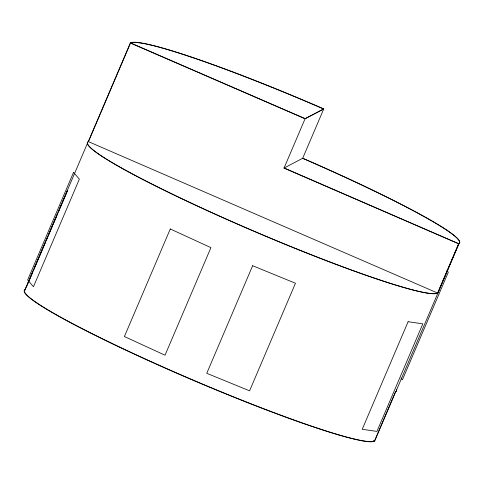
<?xml version="1.0" encoding="UTF-8"?>
<svg xmlns="http://www.w3.org/2000/svg" width="484" height="484" viewBox="0 0 484 484"><rect width="100%" height="100%" fill="white"/><g stroke="black" fill="none" stroke-linecap="round" stroke-linejoin="round"><path stroke-width="0.73" d="M24.375 291.15L87.465 143.24M26.753 285.832L25.132 289.632A190.926 16.311 23.1 0 0 181.246 375.142A190.926 16.311 23.1 0 0 374.622 441.172L395.676 391.822A190.926 16.311 23.1 0 0 396.402 389.281M27.292 284.568L29.451 279.504M29.99 278.239L33.771 269.382M34.31 268.118L38.085 259.261M38.629 257.996L43.487 246.604M44.026 245.34L47.801 236.482M48.346 235.218L52.121 226.355M52.659 225.09L57.517 213.704M58.056 212.44L61.837 203.576M62.375 202.312L63.997 198.519M64.535 197.254L66.157 193.455M66.695 192.19L67.234 190.926M458.62 243.761L284.048 168.063L302.718 158.25A190.926 16.311 23.1 0 1 458.826 243.761L437.778 293.116A190.926 16.311 23.1 0 1 244.396 227.081A190.926 16.311 23.1 0 1 88.288 141.57L130.39 42.864A190.926 16.311 23.1 0 1 323.766 108.9L302.663 158.335A190.738 16.293 23.1 0 1 458.62 243.761L437.59 293.068A190.738 16.293 23.1 0 1 244.408 227.099A190.738 16.293 23.1 0 1 88.451 141.673L130.511 43.064A190.738 16.293 23.1 0 1 323.693 109.033L305.077 118.761L130.511 43.064M26.547 286.806L27.431 284.719M28.024 283.334L31.285 275.692M31.877 274.307L32.767 272.22M33.36 270.834L34.243 268.747M34.836 267.362L45.798 241.667M46.391 240.282L51.129 229.168M51.721 227.776L52.611 225.695M53.204 224.31L56.459 216.669M57.051 215.277L57.941 213.196M58.534 211.811L59.423 209.723M60.016 208.338L67.421 190.974M284.048 168.063L305.132 118.64L323.766 108.9M396.517 390.104L459.606 242.194M130.39 42.864L305.132 118.64M284.084 167.99L458.826 243.761M88.288 141.57L437.778 293.116M373.249 440.579L374.622 441.172M446.847 270.52L448.305 272.214L402.422 379.783L400.964 378.089M25.362 289.583A190.738 16.293 23.1 0 0 181.319 375.009A190.738 16.293 23.1 0 0 374.501 440.978L395.531 391.671A190.738 16.293 23.1 0 0 396.36 389.378M73.532 172.383L27.649 279.958L33.469 286.734L79.352 179.165L73.532 172.383M170.283 228.974L124.4 336.543L165.032 355.208L210.915 247.639L170.283 228.974M252.642 265.728L206.759 373.303L249.581 390.824L295.464 283.249L252.642 265.728M408.103 321.715L362.22 429.284L376.939 431.413L422.822 323.844L408.103 321.715"/></g></svg>
